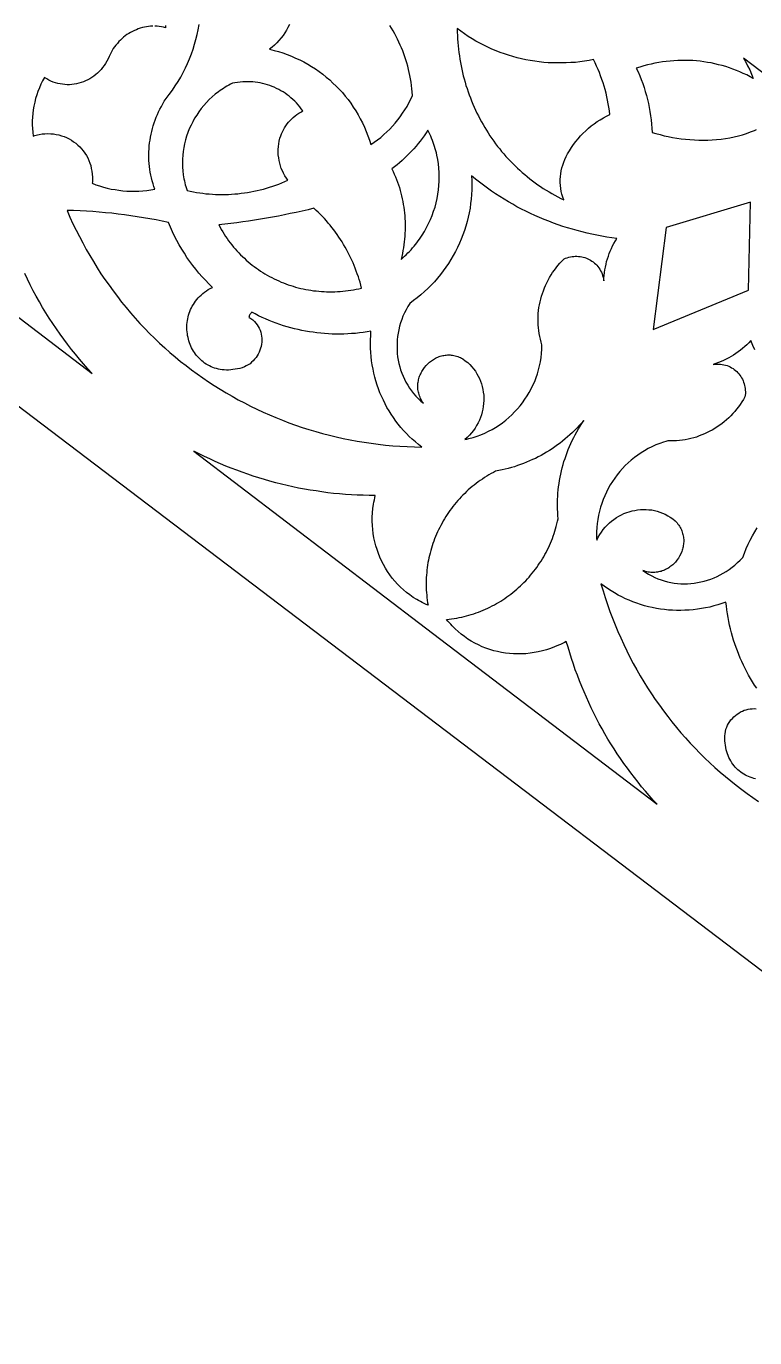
# Model space of a CAD drawing. Extents: x -1429 to -724, y 80 to 630.
# Drawn here: x -910.9 to -854.9, y 359.6 to 460.4 of the extents above; entities that cross this region are included whole.
import ezdxf

# ---------------------------------------------------------------- set-up
doc = ezdxf.new("R2010")
doc.units = 0
doc.layers.add('LAYER_1', color=18, linetype='CONTINUOUS')

msp = doc.modelspace()

# ---------------------------------------------------------------- linework, layer by layer
at = {"layer": 'LAYER_1'}
for points in [[(-1014.72, 509.67), (-844.3, 380.15), (-844.3, 204.67), (-1309.3, 204.67), (-1309.3, 509.67)], [(-877.76, 459.96), (-877.75, 459.69), (-877.73, 459.43), (-877.72, 459.16), (-877.69, 458.9), (-877.67, 458.64), (-877.64, 458.38), (-877.6, 458.12), (-877.56, 457.87), (-877.52, 457.61), (-877.47, 457.35), (-877.41, 457.1), (-877.36, 456.85), (-877.3, 456.6), (-877.23, 456.35), (-877.16, 456.1), (-877.09, 455.86), (-877.01, 455.61), (-876.93, 455.37), (-876.84, 455.13), (-876.75, 454.89), (-876.66, 454.66), (-876.56, 454.42), (-876.46, 454.19), (-876.36, 453.96), (-876.25, 453.73), (-876.14, 453.51), (-876.02, 453.28), (-875.9, 453.06), (-875.78, 452.84), (-875.65, 452.62), (-875.52, 452.41), (-875.39, 452.2), (-875.25, 451.99), (-875.11, 451.78), (-874.96, 451.57), (-874.81, 451.37), (-874.66, 451.17), (-874.5, 450.98), (-874.35, 450.78), (-874.18, 450.59), (-874.02, 450.4), (-873.85, 450.22), (-873.68, 450.03), (-873.5, 449.85), (-873.32, 449.68), (-873.14, 449.5), (-872.95, 449.33), (-872.77, 449.16), (-872.57, 449), (-872.38, 448.84), (-872.18, 448.68), (-871.98, 448.52), (-871.78, 448.37), (-871.57, 448.22), (-871.36, 448.08), (-871.15, 447.94), (-870.93, 447.8), (-870.71, 447.67), (-870.49, 447.54), (-870.27, 447.41), (-870.04, 447.29), (-869.81, 447.17), (-869.58, 447.05), (-869.66, 447.27), (-869.72, 447.49), (-869.77, 447.71), (-869.81, 447.93), (-869.83, 448.16), (-869.85, 448.38), (-869.85, 448.61), (-869.83, 448.84), (-869.81, 449.06), (-869.77, 449.29), (-869.72, 449.51), (-869.66, 449.73), (-869.58, 449.95), (-869.5, 450.17), (-869.4, 450.38), (-869.28, 450.59), (-869.14, 450.83), (-868.99, 451.08), (-868.83, 451.31), (-868.66, 451.54), (-868.48, 451.76), (-868.29, 451.97), (-868.1, 452.17), (-867.89, 452.37), (-867.68, 452.56), (-867.47, 452.74), (-867.24, 452.91), (-867.01, 453.07), (-866.78, 453.22), (-866.53, 453.37), (-866.28, 453.5), (-866.03, 453.63), (-866.07, 453.9), (-866.11, 454.18), (-866.16, 454.45), (-866.21, 454.72), (-866.27, 454.99), (-866.33, 455.26), (-866.4, 455.53), (-866.48, 455.79), (-866.56, 456.06), (-866.65, 456.32), (-866.74, 456.58), (-866.84, 456.84), (-866.94, 457.09), (-867.05, 457.34), (-867.16, 457.59), (-867.28, 457.84), (-867.63, 457.77), (-867.98, 457.72), (-868.33, 457.67), (-868.68, 457.63), (-869.04, 457.61), (-869.39, 457.59), (-869.73, 457.58), (-870.08, 457.58), (-870.43, 457.59), (-870.78, 457.6), (-871.12, 457.63), (-871.47, 457.67), (-871.81, 457.71), (-872.15, 457.77), (-872.49, 457.83), (-872.82, 457.9), (-873.16, 457.98), (-873.49, 458.07), (-873.82, 458.17), (-874.14, 458.28), (-874.46, 458.39), (-874.78, 458.52), (-875.1, 458.65), (-875.41, 458.79), (-875.72, 458.94), (-876.02, 459.1), (-876.33, 459.26), (-876.62, 459.44), (-876.91, 459.62), (-877.2, 459.82), (-877.48, 460.02), (-877.76, 460.22)], [(-894.06, 456.14), (-894.25, 456.13), (-894.45, 456.11), (-894.65, 456.09), (-894.84, 456.06), (-895.04, 456.02), (-895.18, 455.95), (-895.32, 455.88), (-895.46, 455.8), (-895.6, 455.72), (-895.73, 455.63), (-895.86, 455.55), (-895.99, 455.46), (-896.12, 455.37), (-896.36, 455.17), (-896.6, 454.97), (-896.82, 454.76), (-897.04, 454.54), (-897.24, 454.31), (-897.43, 454.08), (-897.61, 453.83), (-897.78, 453.58), (-897.94, 453.33), (-898.09, 453.06), (-898.22, 452.79), (-898.35, 452.52), (-898.46, 452.24), (-898.56, 451.95), (-898.64, 451.66), (-898.71, 451.37), (-898.77, 451.08), (-898.82, 450.78), (-898.86, 450.48), (-898.87, 450.18), (-898.88, 449.88), (-898.87, 449.58), (-898.85, 449.28), (-898.81, 448.98), (-898.76, 448.67), (-898.73, 448.52), (-898.7, 448.37), (-898.66, 448.22), (-898.62, 448.08), (-898.57, 447.93), (-898.52, 447.78), (-898.28, 447.73), (-898.04, 447.68), (-897.8, 447.63), (-897.55, 447.6), (-897.31, 447.56), (-897.07, 447.53), (-896.82, 447.51), (-896.58, 447.49), (-896.33, 447.48), (-896.09, 447.47), (-895.84, 447.47), (-895.59, 447.47), (-895.35, 447.48), (-895.1, 447.49), (-894.86, 447.51), (-894.61, 447.53), (-894.37, 447.56), (-894.12, 447.59), (-893.88, 447.63), (-893.63, 447.67), (-893.39, 447.72), (-893.14, 447.77), (-892.9, 447.83), (-892.66, 447.89), (-892.42, 447.95), (-892.18, 448.03), (-891.94, 448.1), (-891.7, 448.18), (-891.47, 448.27), (-891.23, 448.36), (-891, 448.46), (-890.77, 448.56), (-890.89, 448.73), (-891.01, 448.91), (-891.11, 449.1), (-891.2, 449.28), (-891.28, 449.48), (-891.35, 449.68), (-891.4, 449.88), (-891.45, 450.09), (-891.48, 450.3), (-891.51, 450.51), (-891.52, 450.72), (-891.52, 450.94), (-891.5, 451.15), (-891.48, 451.37), (-891.44, 451.58), (-891.39, 451.8), (-891.33, 451.97), (-891.27, 452.13), (-891.19, 452.29), (-891.11, 452.45), (-891.03, 452.6), (-890.93, 452.75), (-890.83, 452.89), (-890.72, 453.03), (-890.61, 453.16), (-890.48, 453.28), (-890.36, 453.4), (-890.22, 453.52), (-890.08, 453.62), (-889.94, 453.72), (-889.79, 453.81), (-889.63, 453.9), (-889.75, 454.06), (-889.87, 454.22), (-889.99, 454.36), (-890.12, 454.51), (-890.25, 454.65), (-890.39, 454.78), (-890.54, 454.91), (-890.68, 455.03), (-890.83, 455.14), (-890.99, 455.25), (-891.15, 455.36), (-891.31, 455.45), (-891.48, 455.55), (-891.65, 455.63), (-891.82, 455.71), (-891.99, 455.78), (-892.17, 455.85), (-892.35, 455.91), (-892.53, 455.96), (-892.72, 456.01), (-892.9, 456.05), (-893.09, 456.08), (-893.28, 456.1), (-893.47, 456.12), (-893.67, 456.14), (-893.86, 456.14)], [(-880.16, 452.2), (-880.31, 451.99), (-880.46, 451.78), (-880.61, 451.58), (-880.77, 451.38), (-880.93, 451.18), (-881.1, 450.99), (-881.27, 450.8), (-881.45, 450.61), (-881.63, 450.43), (-881.81, 450.26), (-882, 450.08), (-882.19, 449.91), (-882.38, 449.75), (-882.58, 449.59), (-882.79, 449.43), (-882.69, 449.23), (-882.6, 449.03), (-882.51, 448.83), (-882.43, 448.62), (-882.35, 448.41), (-882.28, 448.21), (-882.21, 448), (-882.15, 447.78), (-882.09, 447.57), (-882.04, 447.36), (-881.99, 447.14), (-881.95, 446.92), (-881.91, 446.71), (-881.87, 446.49), (-881.84, 446.27), (-881.82, 446.05), (-881.8, 445.83), (-881.78, 445.61), (-881.77, 445.38), (-881.77, 445.16), (-881.77, 444.94), (-881.77, 444.71), (-881.78, 444.49), (-881.79, 444.27), (-881.81, 444.04), (-881.84, 443.82), (-881.87, 443.59), (-881.9, 443.37), (-881.94, 443.15), (-881.98, 442.92), (-882.03, 442.7), (-882.08, 442.48), (-881.95, 442.6), (-881.81, 442.72), (-881.68, 442.84), (-881.56, 442.97), (-881.43, 443.09), (-881.31, 443.22), (-881.2, 443.36), (-881.08, 443.49), (-880.97, 443.62), (-880.86, 443.76), (-880.76, 443.9), (-880.66, 444.04), (-880.56, 444.19), (-880.46, 444.33), (-880.28, 444.63), (-880.12, 444.93), (-879.96, 445.23), (-879.82, 445.54), (-879.69, 445.86), (-879.58, 446.18), (-879.47, 446.5), (-879.38, 446.83), (-879.31, 447.16), (-879.25, 447.49), (-879.2, 447.82), (-879.17, 448.16), (-879.15, 448.49), (-879.14, 448.83), (-879.15, 449.16), (-879.17, 449.5), (-879.21, 449.83), (-879.26, 450.17), (-879.32, 450.5), (-879.36, 450.66), (-879.4, 450.83), (-879.45, 450.99), (-879.5, 451.15), (-879.55, 451.31), (-879.61, 451.47), (-879.67, 451.63), (-879.73, 451.79), (-879.8, 451.95), (-879.87, 452.11), (-879.94, 452.26), (-880.02, 452.42)], [(-876.64, 448.54), (-876.64, 448.18), (-876.64, 447.83), (-876.66, 447.47), (-876.69, 447.12), (-876.73, 446.77), (-876.78, 446.42), (-876.85, 446.07), (-876.92, 445.72), (-877.01, 445.38), (-877.1, 445.04), (-877.21, 444.71), (-877.33, 444.37), (-877.46, 444.04), (-877.59, 443.72), (-877.74, 443.4), (-877.9, 443.08), (-878.07, 442.77), (-878.25, 442.47), (-878.44, 442.17), (-878.64, 441.88), (-878.84, 441.59), (-879.06, 441.31), (-879.29, 441.03), (-879.52, 440.76), (-879.77, 440.5), (-880.02, 440.25), (-880.28, 440), (-880.55, 439.76), (-880.83, 439.53), (-881.12, 439.31), (-881.41, 439.09), (-881.56, 438.85), (-881.69, 438.61), (-881.82, 438.36), (-881.93, 438.11), (-882.03, 437.85), (-882.11, 437.59), (-882.19, 437.34), (-882.25, 437.07), (-882.3, 436.81), (-882.34, 436.55), (-882.37, 436.29), (-882.39, 436.03), (-882.39, 435.76), (-882.38, 435.5), (-882.37, 435.24), (-882.34, 434.98), (-882.3, 434.73), (-882.24, 434.47), (-882.18, 434.22), (-882.11, 433.98), (-882.02, 433.73), (-881.92, 433.49), (-881.81, 433.26), (-881.7, 433.03), (-881.57, 432.8), (-881.43, 432.58), (-881.27, 432.37), (-881.11, 432.17), (-880.94, 431.97), (-880.76, 431.78), (-880.56, 431.59), (-880.36, 431.42), (-880.42, 431.51), (-880.48, 431.6), (-880.53, 431.7), (-880.58, 431.79), (-880.62, 431.89), (-880.66, 431.98), (-880.69, 432.08), (-880.72, 432.18), (-880.74, 432.27), (-880.76, 432.37), (-880.78, 432.47), (-880.78, 432.56), (-880.79, 432.66), (-880.79, 432.76), (-880.79, 432.85), (-880.78, 432.95), (-880.77, 433.04), (-880.75, 433.14), (-880.73, 433.23), (-880.71, 433.32), (-880.68, 433.41), (-880.65, 433.5), (-880.61, 433.59), (-880.57, 433.68), (-880.53, 433.76), (-880.49, 433.85), (-880.39, 434.01), (-880.28, 434.16), (-880.16, 434.31), (-880.03, 434.45), (-879.89, 434.57), (-879.74, 434.69), (-879.66, 434.74), (-879.58, 434.79), (-879.5, 434.84), (-879.42, 434.89), (-879.33, 434.93), (-879.24, 434.97), (-879.16, 435), (-879.07, 435.03), (-878.98, 435.06), (-878.88, 435.08), (-878.79, 435.1), (-878.7, 435.11), (-878.6, 435.12), (-878.51, 435.13), (-878.41, 435.13), (-878.31, 435.13), (-878.22, 435.12), (-878.12, 435.11), (-878.02, 435.09), (-877.92, 435.07), (-877.82, 435.04), (-877.72, 435.01), (-877.62, 434.97), (-877.52, 434.93), (-877.43, 434.88), (-877.33, 434.83), (-877.14, 434.69), (-876.96, 434.54), (-876.8, 434.39), (-876.64, 434.23), (-876.5, 434.06), (-876.37, 433.88), (-876.25, 433.69), (-876.15, 433.5), (-876.05, 433.31), (-875.97, 433.11), (-875.9, 432.9), (-875.84, 432.7), (-875.79, 432.48), (-875.76, 432.27), (-875.73, 432.05), (-875.72, 431.84), (-875.72, 431.62), (-875.74, 431.4), (-875.76, 431.18), (-875.8, 430.96), (-875.85, 430.75), (-875.91, 430.53), (-875.98, 430.32), (-876.06, 430.11), (-876.16, 429.91), (-876.27, 429.71), (-876.39, 429.51), (-876.52, 429.32), (-876.67, 429.14), (-876.82, 428.96), (-876.99, 428.79), (-877.18, 428.62), (-877.02, 428.66), (-876.86, 428.7), (-876.55, 428.78), (-876.24, 428.88), (-875.94, 428.99), (-875.65, 429.12), (-875.36, 429.26), (-875.08, 429.4), (-874.81, 429.56), (-874.55, 429.74), (-874.29, 429.92), (-874.04, 430.11), (-873.8, 430.31), (-873.57, 430.53), (-873.35, 430.75), (-873.14, 430.98), (-872.93, 431.22), (-872.74, 431.46), (-872.56, 431.72), (-872.39, 431.98), (-872.23, 432.25), (-872.08, 432.52), (-871.94, 432.81), (-871.81, 433.1), (-871.7, 433.39), (-871.59, 433.69), (-871.51, 433.99), (-871.43, 434.3), (-871.36, 434.61), (-871.32, 434.93), (-871.28, 435.25), (-871.26, 435.57), (-871.25, 435.74), (-871.25, 435.9), (-871.32, 436.12), (-871.37, 436.34), (-871.42, 436.56), (-871.46, 436.78), (-871.5, 437), (-871.52, 437.22), (-871.54, 437.44), (-871.55, 437.66), (-871.55, 437.89), (-871.54, 438.11), (-871.53, 438.33), (-871.51, 438.55), (-871.48, 438.77), (-871.44, 438.99), (-871.4, 439.21), (-871.34, 439.43), (-871.28, 439.64), (-871.22, 439.86), (-871.14, 440.07), (-871.06, 440.28), (-870.97, 440.48), (-870.88, 440.68), (-870.78, 440.89), (-870.67, 441.08), (-870.55, 441.28), (-870.43, 441.47), (-870.3, 441.65), (-870.16, 441.84), (-870.02, 442.01), (-869.87, 442.19), (-869.71, 442.36), (-869.55, 442.52), (-869.43, 442.57), (-869.31, 442.61), (-869.19, 442.65), (-869.06, 442.68), (-868.94, 442.7), (-868.81, 442.71), (-868.69, 442.72), (-868.57, 442.72), (-868.44, 442.71), (-868.32, 442.7), (-868.2, 442.68), (-868.08, 442.65), (-867.96, 442.62), (-867.84, 442.58), (-867.73, 442.53), (-867.62, 442.48), (-867.51, 442.42), (-867.41, 442.35), (-867.31, 442.28), (-867.21, 442.2), (-867.12, 442.12), (-867.03, 442.03), (-866.95, 441.93), (-866.88, 441.83), (-866.81, 441.72), (-866.74, 441.61), (-866.68, 441.49), (-866.63, 441.37), (-866.59, 441.24), (-866.55, 441.1), (-866.52, 440.96), (-866.5, 440.82), (-866.49, 441.03), (-866.48, 441.25), (-866.45, 441.46), (-866.42, 441.67), (-866.38, 441.89), (-866.33, 442.1), (-866.28, 442.31), (-866.22, 442.51), (-866.15, 442.72), (-866.08, 442.92), (-866, 443.12), (-865.91, 443.32), (-865.82, 443.52), (-865.72, 443.71), (-865.61, 443.9), (-865.5, 444.09), (-865.88, 444.14), (-866.27, 444.2), (-866.65, 444.26), (-867.03, 444.34), (-867.41, 444.41), (-867.79, 444.5), (-868.17, 444.59), (-868.54, 444.69), (-868.91, 444.79), (-869.28, 444.9), (-869.65, 445.02), (-870.01, 445.14), (-870.37, 445.27), (-870.73, 445.41), (-871.09, 445.55), (-871.44, 445.7), (-871.79, 445.85), (-872.14, 446.01), (-872.49, 446.18), (-872.83, 446.35), (-873.17, 446.53), (-873.5, 446.72), (-873.83, 446.91), (-874.16, 447.11), (-874.49, 447.31), (-874.81, 447.52), (-875.13, 447.73), (-875.44, 447.96), (-875.75, 448.18), (-876.06, 448.41), (-876.36, 448.65), (-876.66, 448.9)], [(-861.7, 444.94), (-862.7, 437.08), (-855.38, 440.12), (-855.22, 446.89)], [(-907.52, 445.73), (-907.29, 445.22), (-907.05, 444.72), (-906.8, 444.23), (-906.54, 443.74), (-906.28, 443.25), (-906, 442.78), (-905.72, 442.31), (-905.43, 441.84), (-905.14, 441.38), (-904.83, 440.93), (-904.52, 440.49), (-904.2, 440.05), (-903.88, 439.62), (-903.55, 439.19), (-903.2, 438.77), (-902.86, 438.36), (-902.5, 437.96), (-902.14, 437.56), (-901.77, 437.17), (-901.4, 436.79), (-901.02, 436.41), (-900.63, 436.04), (-900.24, 435.68), (-899.84, 435.33), (-899.43, 434.98), (-899.02, 434.64), (-898.6, 434.31), (-898.18, 433.99), (-897.75, 433.67), (-897.31, 433.37), (-896.87, 433.07), (-896.43, 432.77), (-895.97, 432.49), (-895.52, 432.21), (-895.06, 431.95), (-894.59, 431.69), (-894.12, 431.44), (-893.64, 431.19), (-893.16, 430.96), (-892.68, 430.73), (-892.19, 430.52), (-891.69, 430.31), (-891.19, 430.11), (-890.69, 429.92), (-890.18, 429.74), (-889.67, 429.56), (-889.16, 429.4), (-888.64, 429.24), (-888.12, 429.1), (-887.59, 428.96), (-887.07, 428.83), (-886.53, 428.71), (-886, 428.61), (-885.46, 428.51), (-884.92, 428.42), (-884.37, 428.34), (-883.83, 428.27), (-883.28, 428.2), (-882.72, 428.15), (-882.17, 428.11), (-881.61, 428.08), (-881.05, 428.06), (-880.49, 428.05), (-880.74, 428.24), (-880.98, 428.45), (-881.22, 428.66), (-881.45, 428.87), (-881.67, 429.1), (-881.89, 429.33), (-882.09, 429.56), (-882.29, 429.81), (-882.48, 430.05), (-882.66, 430.31), (-882.84, 430.57), (-883, 430.83), (-883.16, 431.1), (-883.3, 431.38), (-883.44, 431.66), (-883.57, 431.95), (-883.7, 432.23), (-883.81, 432.53), (-883.91, 432.82), (-884.01, 433.13), (-884.09, 433.43), (-884.17, 433.74), (-884.23, 434.05), (-884.29, 434.36), (-884.34, 434.68), (-884.37, 435), (-884.4, 435.32), (-884.42, 435.64), (-884.43, 435.97), (-884.42, 436.29), (-884.41, 436.62), (-884.39, 436.95), (-884.69, 436.9), (-884.98, 436.86), (-885.28, 436.82), (-885.58, 436.79), (-885.88, 436.77), (-886.18, 436.75), (-886.47, 436.74), (-886.77, 436.73), (-887.07, 436.74), (-887.36, 436.74), (-887.66, 436.76), (-887.95, 436.77), (-888.25, 436.8), (-888.54, 436.83), (-888.83, 436.87), (-889.12, 436.91), (-889.41, 436.96), (-889.7, 437.02), (-889.99, 437.08), (-890.27, 437.15), (-890.56, 437.22), (-890.84, 437.3), (-891.12, 437.38), (-891.4, 437.47), (-891.67, 437.57), (-891.95, 437.67), (-892.22, 437.78), (-892.49, 437.9), (-892.76, 438.02), (-893.03, 438.14), (-893.29, 438.28), (-893.55, 438.41), (-893.59, 438.37), (-893.63, 438.33), (-893.66, 438.29), (-893.69, 438.24), (-893.72, 438.19), (-893.74, 438.13), (-893.75, 438.08), (-893.77, 438.02), (-893.69, 437.98), (-893.61, 437.93), (-893.48, 437.82), (-893.35, 437.71), (-893.24, 437.58), (-893.14, 437.45), (-893.05, 437.32), (-892.98, 437.18), (-892.91, 437.03), (-892.86, 436.88), (-892.82, 436.73), (-892.8, 436.58), (-892.78, 436.42), (-892.78, 436.26), (-892.78, 436.11), (-892.8, 435.95), (-892.83, 435.79), (-892.87, 435.64), (-892.92, 435.49), (-892.98, 435.34), (-893.05, 435.2), (-893.13, 435.06), (-893.22, 434.93), (-893.33, 434.8), (-893.44, 434.68), (-893.56, 434.57), (-893.68, 434.46), (-893.82, 434.37), (-893.97, 434.29), (-894.12, 434.21), (-894.29, 434.15), (-894.46, 434.1), (-894.64, 434.06), (-894.82, 434.03), (-895, 434), (-895.17, 433.98), (-895.34, 433.97), (-895.5, 433.97), (-895.66, 433.98), (-895.82, 433.99), (-895.97, 434.01), (-896.12, 434.04), (-896.27, 434.08), (-896.41, 434.12), (-896.55, 434.17), (-896.68, 434.23), (-896.81, 434.29), (-896.94, 434.36), (-897.06, 434.43), (-897.18, 434.51), (-897.29, 434.6), (-897.4, 434.68), (-897.5, 434.78), (-897.6, 434.88), (-897.7, 434.98), (-897.79, 435.09), (-897.87, 435.2), (-897.95, 435.32), (-898.03, 435.43), (-898.1, 435.56), (-898.17, 435.68), (-898.23, 435.81), (-898.28, 435.94), (-898.33, 436.07), (-898.38, 436.21), (-898.42, 436.34), (-898.45, 436.48), (-898.48, 436.62), (-898.5, 436.76), (-898.52, 436.91), (-898.53, 437.05), (-898.53, 437.19), (-898.53, 437.34), (-898.53, 437.48), (-898.51, 437.63), (-898.5, 437.77), (-898.47, 437.91), (-898.44, 438.06), (-898.4, 438.2), (-898.36, 438.34), (-898.31, 438.48), (-898.25, 438.62), (-898.19, 438.75), (-898.12, 438.89), (-898.04, 439.02), (-897.96, 439.15), (-897.87, 439.27), (-897.77, 439.4), (-897.67, 439.52), (-897.56, 439.63), (-897.44, 439.74), (-897.31, 439.85), (-897.18, 439.96), (-897.04, 440.06), (-896.89, 440.16), (-896.74, 440.25), (-896.58, 440.33), (-896.85, 440.6), (-897.11, 440.87), (-897.37, 441.15), (-897.61, 441.43), (-897.85, 441.72), (-898.09, 442.02), (-898.31, 442.32), (-898.53, 442.63), (-898.73, 442.95), (-898.93, 443.27), (-899.12, 443.6), (-899.31, 443.93), (-899.48, 444.27), (-899.65, 444.61), (-899.8, 444.96), (-899.95, 445.31), (-900.43, 445.41), (-900.91, 445.51), (-901.39, 445.6), (-901.87, 445.68), (-902.36, 445.76), (-902.84, 445.83), (-903.33, 445.9), (-903.81, 445.96), (-904.3, 446.02), (-904.79, 446.07), (-905.28, 446.11), (-905.77, 446.15), (-906.26, 446.18), (-906.75, 446.21), (-907.25, 446.23), (-907.74, 446.24)], [(-889.22, 446.3), (-889.68, 446.19), (-890.13, 446.09), (-890.59, 446), (-891.04, 445.9), (-891.5, 445.81), (-891.96, 445.73), (-892.41, 445.65), (-892.87, 445.57), (-893.33, 445.5), (-893.79, 445.43), (-894.25, 445.36), (-894.71, 445.3), (-895.17, 445.24), (-895.63, 445.19), (-896.09, 445.14), (-895.99, 444.96), (-895.89, 444.77), (-895.78, 444.6), (-895.67, 444.42), (-895.56, 444.25), (-895.45, 444.08), (-895.33, 443.91), (-895.2, 443.75), (-895.08, 443.59), (-894.95, 443.43), (-894.82, 443.28), (-894.69, 443.13), (-894.55, 442.98), (-894.41, 442.84), (-894.27, 442.7), (-894.12, 442.56), (-893.97, 442.43), (-893.82, 442.3), (-893.67, 442.17), (-893.52, 442.04), (-893.36, 441.92), (-893.2, 441.8), (-893.04, 441.69), (-892.87, 441.58), (-892.7, 441.47), (-892.54, 441.37), (-892.37, 441.27), (-892.19, 441.17), (-892.02, 441.08), (-891.84, 440.99), (-891.66, 440.9), (-891.48, 440.82), (-891.3, 440.74), (-891.12, 440.67), (-890.93, 440.6), (-890.75, 440.53), (-890.56, 440.47), (-890.37, 440.41), (-890.18, 440.35), (-889.98, 440.3), (-889.79, 440.25), (-889.6, 440.21), (-889.4, 440.17), (-889.2, 440.13), (-889, 440.1), (-888.8, 440.07), (-888.6, 440.05), (-888.4, 440.03), (-888.2, 440.01), (-888, 440), (-887.8, 439.99), (-887.59, 439.99), (-887.39, 439.99), (-887.18, 439.99), (-886.97, 440), (-886.77, 440.01), (-886.56, 440.03), (-886.35, 440.05), (-886.15, 440.08), (-885.94, 440.11), (-885.73, 440.14), (-885.52, 440.18), (-885.32, 440.22), (-885.11, 440.27), (-885.17, 440.5), (-885.23, 440.72), (-885.29, 440.94), (-885.36, 441.15), (-885.44, 441.37), (-885.52, 441.58), (-885.6, 441.8), (-885.68, 442.01), (-885.77, 442.22), (-885.86, 442.42), (-885.96, 442.63), (-886.06, 442.83), (-886.16, 443.03), (-886.27, 443.23), (-886.38, 443.43), (-886.49, 443.62), (-886.61, 443.82), (-886.73, 444.01), (-886.86, 444.2), (-886.98, 444.38), (-887.11, 444.56), (-887.25, 444.74), (-887.39, 444.92), (-887.53, 445.1), (-887.67, 445.27), (-887.82, 445.44), (-887.97, 445.61), (-888.12, 445.77), (-888.28, 445.94), (-888.44, 446.1), (-888.6, 446.25), (-888.77, 446.41)], [(-868.21, 429.89), (-868.38, 429.7), (-868.55, 429.52), (-868.73, 429.34), (-868.91, 429.17), (-869.1, 429), (-869.28, 428.83), (-869.47, 428.67), (-869.67, 428.51), (-869.86, 428.36), (-870.06, 428.21), (-870.27, 428.06), (-870.47, 427.92), (-870.68, 427.79), (-870.89, 427.66), (-871.1, 427.53), (-871.32, 427.41), (-871.54, 427.29), (-871.76, 427.18), (-871.98, 427.08), (-872.21, 426.98), (-872.44, 426.88), (-872.66, 426.79), (-872.9, 426.7), (-873.13, 426.62), (-873.36, 426.54), (-873.6, 426.47), (-873.84, 426.41), (-874.08, 426.35), (-874.32, 426.29), (-874.56, 426.24), (-874.81, 426.2), (-874.98, 426.1), (-875.16, 426.01), (-875.33, 425.91), (-875.5, 425.81), (-875.67, 425.7), (-875.83, 425.59), (-875.99, 425.48), (-876.15, 425.37), (-876.31, 425.25), (-876.46, 425.13), (-876.61, 425.01), (-876.76, 424.88), (-876.91, 424.75), (-877.05, 424.62), (-877.19, 424.49), (-877.33, 424.35), (-877.46, 424.21), (-877.59, 424.07), (-877.72, 423.93), (-877.85, 423.78), (-877.97, 423.63), (-878.09, 423.48), (-878.21, 423.33), (-878.32, 423.17), (-878.43, 423.02), (-878.54, 422.86), (-878.64, 422.7), (-878.74, 422.53), (-878.84, 422.37), (-878.93, 422.2), (-879.02, 422.03), (-879.11, 421.86), (-879.2, 421.69), (-879.28, 421.52), (-879.36, 421.35), (-879.43, 421.17), (-879.5, 420.99), (-879.57, 420.81), (-879.63, 420.63), (-879.69, 420.45), (-879.75, 420.27), (-879.8, 420.09), (-879.85, 419.9), (-879.9, 419.72), (-879.94, 419.53), (-879.98, 419.34), (-880.01, 419.16), (-880.04, 418.97), (-880.07, 418.78), (-880.09, 418.59), (-880.11, 418.4), (-880.13, 418.21), (-880.14, 418.01), (-880.15, 417.82), (-880.15, 417.63), (-880.15, 417.44), (-880.15, 417.24), (-880.14, 417.05), (-880.13, 416.86), (-880.11, 416.66), (-880.09, 416.47), (-880.07, 416.28), (-880.04, 416.08), (-880, 415.89), (-880.15, 415.95), (-880.3, 416.02), (-880.45, 416.09), (-880.59, 416.17), (-880.73, 416.25), (-880.87, 416.33), (-881.14, 416.49), (-881.4, 416.68), (-881.65, 416.87), (-881.9, 417.07), (-882.13, 417.28), (-882.35, 417.5), (-882.55, 417.73), (-882.75, 417.97), (-882.94, 418.22), (-883.12, 418.48), (-883.28, 418.74), (-883.43, 419.01), (-883.57, 419.29), (-883.7, 419.57), (-883.82, 419.86), (-883.92, 420.16), (-884.02, 420.46), (-884.09, 420.76), (-884.16, 421.07), (-884.21, 421.39), (-884.25, 421.7), (-884.28, 422.02), (-884.29, 422.35), (-884.29, 422.67), (-884.27, 423), (-884.24, 423.33), (-884.19, 423.66), (-884.17, 423.82), (-884.13, 423.99), (-884.1, 424.15), (-884.06, 424.32), (-884.52, 424.32), (-884.98, 424.34), (-885.44, 424.35), (-885.89, 424.38), (-886.35, 424.41), (-886.8, 424.45), (-887.26, 424.49), (-887.71, 424.54), (-888.16, 424.6), (-888.61, 424.67), (-889.06, 424.74), (-889.51, 424.82), (-889.95, 424.9), (-890.39, 424.99), (-890.83, 425.09), (-891.27, 425.2), (-891.71, 425.31), (-892.15, 425.42), (-892.58, 425.55), (-893.01, 425.68), (-893.44, 425.82), (-893.86, 425.96), (-894.29, 426.11), (-894.71, 426.26), (-895.13, 426.43), (-895.55, 426.59), (-895.96, 426.77), (-896.37, 426.95), (-896.78, 427.14), (-897.18, 427.33), (-897.59, 427.53), (-897.99, 427.74), (-880.2, 414.16), (-862.41, 400.58), (-862.71, 400.91), (-863.01, 401.25), (-863.3, 401.59), (-863.59, 401.93), (-863.87, 402.28), (-864.15, 402.63), (-864.43, 402.99), (-864.69, 403.35), (-864.95, 403.72), (-865.21, 404.09), (-865.46, 404.46), (-865.71, 404.84), (-865.95, 405.22), (-866.18, 405.6), (-866.41, 405.99), (-866.63, 406.39), (-866.85, 406.78), (-867.06, 407.18), (-867.26, 407.58), (-867.46, 407.99), (-867.65, 408.4), (-867.84, 408.81), (-868.02, 409.23), (-868.2, 409.65), (-868.37, 410.07), (-868.53, 410.5), (-868.69, 410.93), (-868.84, 411.36), (-868.98, 411.79), (-869.12, 412.23), (-869.25, 412.67), (-869.38, 413.11), (-869.53, 413.03), (-869.68, 412.95), (-869.83, 412.88), (-869.98, 412.81), (-870.29, 412.68), (-870.59, 412.56), (-870.91, 412.46), (-871.22, 412.37), (-871.53, 412.3), (-871.85, 412.24), (-872.17, 412.19), (-872.48, 412.16), (-872.8, 412.14), (-873.11, 412.14), (-873.43, 412.15), (-873.74, 412.17), (-874.05, 412.2), (-874.36, 412.25), (-874.66, 412.32), (-874.96, 412.39), (-875.26, 412.48), (-875.56, 412.58), (-875.84, 412.7), (-876.13, 412.83), (-876.41, 412.97), (-876.68, 413.12), (-876.94, 413.29), (-877.2, 413.47), (-877.45, 413.66), (-877.69, 413.86), (-877.93, 414.08), (-878.04, 414.19), (-878.15, 414.31), (-878.26, 414.43), (-878.37, 414.55), (-878.48, 414.67), (-878.58, 414.8), (-878.38, 414.82), (-878.19, 414.84), (-878, 414.87), (-877.8, 414.9), (-877.61, 414.94), (-877.42, 414.98), (-877.23, 415.02), (-877.05, 415.07), (-876.86, 415.12), (-876.68, 415.17), (-876.49, 415.23), (-876.31, 415.29), (-876.13, 415.36), (-875.95, 415.43), (-875.77, 415.5), (-875.6, 415.58), (-875.42, 415.66), (-875.25, 415.74), (-875.08, 415.83), (-874.91, 415.92), (-874.75, 416.01), (-874.58, 416.1), (-874.42, 416.2), (-874.26, 416.31), (-874.1, 416.41), (-873.94, 416.52), (-873.79, 416.63), (-873.64, 416.75), (-873.49, 416.87), (-873.34, 416.99), (-873.19, 417.11), (-873.05, 417.24), (-872.91, 417.37), (-872.77, 417.5), (-872.64, 417.63), (-872.5, 417.77), (-872.37, 417.91), (-872.24, 418.05), (-872.12, 418.2), (-872, 418.35), (-871.88, 418.5), (-871.76, 418.65), (-871.65, 418.8), (-871.54, 418.96), (-871.43, 419.12), (-871.32, 419.28), (-871.22, 419.45), (-871.12, 419.61), (-871.03, 419.78), (-870.94, 419.95), (-870.85, 420.12), (-870.76, 420.3), (-870.68, 420.48), (-870.6, 420.65), (-870.52, 420.83), (-870.45, 421.02), (-870.38, 421.2), (-870.32, 421.39), (-870.26, 421.57), (-870.2, 421.76), (-870.15, 421.95), (-870.1, 422.14), (-870.05, 422.34), (-870.01, 422.53), (-870.03, 422.78), (-870.04, 423.03), (-870.06, 423.27), (-870.06, 423.52), (-870.06, 423.77), (-870.05, 424.02), (-870.04, 424.26), (-870.03, 424.51), (-870, 424.75), (-869.97, 425), (-869.94, 425.25), (-869.9, 425.49), (-869.86, 425.73), (-869.81, 425.97), (-869.76, 426.22), (-869.7, 426.46), (-869.63, 426.7), (-869.56, 426.93), (-869.48, 427.17), (-869.4, 427.41), (-869.32, 427.64), (-869.23, 427.87), (-869.13, 428.1), (-869.03, 428.33), (-868.92, 428.56), (-868.81, 428.78), (-868.7, 429), (-868.58, 429.22), (-868.45, 429.44), (-868.32, 429.66), (-868.18, 429.87), (-868.04, 430.08)]]:
    msp.add_lwpolyline(points, close=True, dxfattribs=at)
for points in [[(-901.15, 460.41), (-901.32, 460.4), (-901.48, 460.39), (-901.64, 460.36), (-901.8, 460.33), (-901.96, 460.3), (-902.12, 460.25), (-902.27, 460.2), (-902.42, 460.14), (-902.57, 460.08), (-902.72, 460.01), (-902.86, 459.93), (-903.01, 459.85), (-903.14, 459.76), (-903.28, 459.66), (-903.41, 459.56), (-903.53, 459.45), (-903.65, 459.34), (-903.77, 459.22), (-903.88, 459.09), (-903.99, 458.96), (-904.09, 458.83), (-904.19, 458.69), (-904.28, 458.54), (-904.36, 458.39), (-904.44, 458.23), (-904.51, 458.07), (-904.59, 457.89), (-904.69, 457.71), (-904.79, 457.54), (-904.89, 457.38), (-905.01, 457.23), (-905.13, 457.08), (-905.26, 456.94), (-905.4, 456.81), (-905.54, 456.69), (-905.69, 456.57), (-905.84, 456.47), (-906, 456.37), (-906.16, 456.28), (-906.33, 456.2), (-906.49, 456.13), (-906.67, 456.07), (-906.84, 456.02), (-907.02, 455.98), (-907.2, 455.95), (-907.38, 455.93), (-907.56, 455.91), (-907.74, 455.91), (-907.92, 455.92), (-908.1, 455.94), (-908.28, 455.97), (-908.46, 456), (-908.63, 456.05), (-908.81, 456.11), (-908.98, 456.19), (-909.15, 456.27), (-909.31, 456.36), (-909.47, 456.47), (-909.62, 456.21), (-909.75, 455.94), (-909.87, 455.67), (-909.98, 455.4), (-910.07, 455.12), (-910.16, 454.84), (-910.23, 454.56), (-910.29, 454.27), (-910.34, 453.98), (-910.38, 453.7), (-910.41, 453.41), (-910.42, 453.12), (-910.42, 452.83), (-910.41, 452.54), (-910.38, 452.25), (-910.35, 451.96), (-910.23, 452), (-910.12, 452.03), (-910.01, 452.06), (-909.89, 452.08), (-909.67, 452.12), (-909.44, 452.14), (-909.22, 452.15), (-909, 452.14), (-908.79, 452.13), (-908.58, 452.09), (-908.37, 452.05), (-908.17, 451.99), (-907.97, 451.92), (-907.78, 451.84), (-907.59, 451.75), (-907.41, 451.65), (-907.24, 451.53), (-907.08, 451.41), (-906.92, 451.27), (-906.77, 451.13), (-906.63, 450.98), (-906.5, 450.82), (-906.38, 450.65), (-906.26, 450.47), (-906.16, 450.28), (-906.07, 450.09), (-906, 449.89), (-905.93, 449.69), (-905.88, 449.47), (-905.84, 449.26), (-905.81, 449.03), (-905.8, 448.8), (-905.8, 448.57), (-905.8, 448.45), (-905.81, 448.33), (-905.53, 448.22), (-905.24, 448.13), (-904.95, 448.04), (-904.65, 447.96), (-904.36, 447.89), (-904.06, 447.84), (-903.76, 447.79), (-903.45, 447.76), (-903.15, 447.73), (-902.84, 447.72), (-902.54, 447.72), (-902.23, 447.73), (-901.92, 447.75), (-901.61, 447.78), (-901.31, 447.82), (-901, 447.87), (-901.08, 448.09), (-901.14, 448.3), (-901.21, 448.52), (-901.26, 448.74), (-901.31, 448.96), (-901.35, 449.18), (-901.38, 449.4), (-901.41, 449.63), (-901.43, 449.85), (-901.45, 450.08), (-901.46, 450.3), (-901.46, 450.53), (-901.45, 450.75), (-901.44, 450.98), (-901.43, 451.2), (-901.4, 451.43), (-901.37, 451.65), (-901.33, 451.87), (-901.29, 452.1), (-901.24, 452.32), (-901.18, 452.54), (-901.12, 452.76), (-901.05, 452.97), (-900.97, 453.19), (-900.89, 453.41), (-900.8, 453.62), (-900.71, 453.83), (-900.61, 454.04), (-900.5, 454.24), (-900.39, 454.45), (-900.27, 454.65), (-900.14, 454.85), (-899.89, 455.16), (-899.65, 455.49), (-899.43, 455.82), (-899.21, 456.16), (-899.01, 456.5), (-898.82, 456.84), (-898.64, 457.2), (-898.48, 457.55), (-898.33, 457.91), (-898.18, 458.28), (-898.06, 458.65), (-897.94, 459.02), (-897.84, 459.39), (-897.74, 459.77), (-897.67, 460.14), (-897.6, 460.53)], [(-900.19, 460.45), (-900.17, 460.29), (-900.33, 460.33), (-900.49, 460.36), (-900.66, 460.38), (-900.82, 460.4), (-900.99, 460.41)], [(-890.66, 460.53), (-890.77, 460.32), (-890.89, 460.11), (-891.01, 459.9), (-891.15, 459.7), (-891.3, 459.51), (-891.46, 459.32), (-891.63, 459.14), (-891.8, 458.96), (-891.99, 458.8), (-892.19, 458.64), (-891.84, 458.55), (-891.5, 458.46), (-891.16, 458.35), (-890.83, 458.23), (-890.5, 458.1), (-890.18, 457.96), (-889.86, 457.81), (-889.55, 457.66), (-889.25, 457.49), (-888.95, 457.31), (-888.66, 457.12), (-888.37, 456.92), (-888.1, 456.72), (-887.83, 456.5), (-887.56, 456.28), (-887.31, 456.04), (-887.06, 455.8), (-886.82, 455.55), (-886.59, 455.3), (-886.37, 455.03), (-886.15, 454.76), (-885.94, 454.48), (-885.75, 454.19), (-885.56, 453.9), (-885.38, 453.6), (-885.21, 453.29), (-885.05, 452.97), (-884.9, 452.65), (-884.76, 452.32), (-884.63, 451.99), (-884.51, 451.65), (-884.4, 451.31), (-884.14, 451.48), (-883.89, 451.67), (-883.64, 451.86), (-883.4, 452.07), (-883.17, 452.28), (-882.95, 452.5), (-882.73, 452.72), (-882.52, 452.96), (-882.33, 453.2), (-882.14, 453.45), (-881.96, 453.71), (-881.79, 453.97), (-881.62, 454.24), (-881.47, 454.52), (-881.33, 454.8), (-881.2, 455.09), (-881.22, 455.35), (-881.25, 455.6), (-881.28, 455.86), (-881.31, 456.11), (-881.35, 456.36), (-881.4, 456.61), (-881.45, 456.85), (-881.51, 457.09), (-881.57, 457.34), (-881.63, 457.58), (-881.71, 457.81), (-881.78, 458.05), (-881.86, 458.28), (-881.95, 458.51), (-882.04, 458.74), (-882.14, 458.96), (-882.24, 459.18), (-882.34, 459.4), (-882.45, 459.62), (-882.56, 459.83), (-882.68, 460.04), (-882.81, 460.25), (-882.93, 460.45)], [(-844.33, 449.26), (-855.76, 457.94), (-855.62, 457.69), (-855.45, 457.37), (-855.29, 457.05), (-855.14, 456.72), (-855.01, 456.38), (-855.26, 456.52), (-855.52, 456.66), (-855.78, 456.78), (-856.04, 456.9), (-856.31, 457.01), (-856.58, 457.11), (-856.85, 457.21), (-857.12, 457.3), (-857.4, 457.38), (-857.68, 457.45), (-857.96, 457.52), (-858.24, 457.58), (-858.52, 457.63), (-858.81, 457.67), (-859.09, 457.71), (-859.38, 457.74), (-859.67, 457.76), (-859.96, 457.77), (-860.24, 457.78), (-860.53, 457.78), (-860.82, 457.77), (-861.11, 457.75), (-861.41, 457.73), (-861.7, 457.7), (-861.99, 457.66), (-862.28, 457.61), (-862.57, 457.56), (-862.86, 457.5), (-863.14, 457.43), (-863.43, 457.35), (-863.72, 457.27), (-864, 457.18), (-863.87, 456.89), (-863.74, 456.6), (-863.62, 456.3), (-863.51, 456), (-863.41, 455.7), (-863.31, 455.4), (-863.22, 455.09), (-863.14, 454.78), (-863.07, 454.47), (-863.01, 454.16), (-862.95, 453.84), (-862.9, 453.52), (-862.86, 453.2), (-862.83, 452.88), (-862.81, 452.56), (-862.79, 452.24), (-862.49, 452.15), (-862.18, 452.07), (-861.87, 451.99), (-861.55, 451.92), (-861.22, 451.86), (-860.89, 451.81), (-860.56, 451.76), (-860.22, 451.72), (-859.88, 451.69), (-859.54, 451.67), (-859.2, 451.65), (-858.85, 451.65), (-858.51, 451.65), (-858.17, 451.67), (-857.83, 451.69), (-857.49, 451.73), (-857.15, 451.77), (-856.82, 451.83), (-856.49, 451.89), (-856.16, 451.97), (-855.84, 452.06), (-855.53, 452.16), (-855.22, 452.28), (-855.07, 452.34), (-854.92, 452.4), (-854.77, 452.47)], [(-924.39, 447.89), (-905.81, 433.71), (-906.14, 434.07), (-906.47, 434.44), (-906.79, 434.81), (-907.1, 435.18), (-907.4, 435.56), (-907.7, 435.95), (-908, 436.34), (-908.28, 436.74), (-908.56, 437.14), (-908.84, 437.55), (-909.11, 437.96), (-909.37, 438.37), (-909.62, 438.79), (-909.87, 439.21), (-910.11, 439.64), (-910.34, 440.07), (-910.57, 440.51), (-910.79, 440.95), (-911, 441.39)], [(-854.89, 435.52), (-855.05, 435.87), (-855.2, 436.23), (-855.35, 436.07), (-855.51, 435.92), (-855.67, 435.77), (-855.83, 435.63), (-856, 435.49), (-856.17, 435.36), (-856.35, 435.24), (-856.53, 435.12), (-856.72, 435.01), (-856.9, 434.9), (-857.1, 434.8), (-857.29, 434.71), (-857.49, 434.62), (-857.69, 434.54), (-857.89, 434.47), (-858.09, 434.4), (-857.95, 434.42), (-857.81, 434.43), (-857.67, 434.43), (-857.53, 434.42), (-857.4, 434.4), (-857.27, 434.38), (-857.14, 434.35), (-857.02, 434.31), (-856.9, 434.26), (-856.79, 434.21), (-856.68, 434.15), (-856.57, 434.08), (-856.47, 434.01), (-856.38, 433.93), (-856.28, 433.85), (-856.2, 433.76), (-856.12, 433.67), (-856.04, 433.57), (-855.97, 433.47), (-855.91, 433.36), (-855.85, 433.26), (-855.8, 433.14), (-855.76, 433.03), (-855.72, 432.91), (-855.68, 432.79), (-855.66, 432.67), (-855.64, 432.55), (-855.63, 432.42), (-855.62, 432.3), (-855.62, 432.17), (-855.63, 432.04), (-855.65, 431.91), (-855.76, 431.71), (-855.88, 431.52), (-856.01, 431.33), (-856.15, 431.14), (-856.29, 430.96), (-856.43, 430.79), (-856.58, 430.62), (-856.74, 430.45), (-856.9, 430.3), (-857.07, 430.14), (-857.24, 430), (-857.41, 429.86), (-857.59, 429.73), (-857.78, 429.6), (-857.97, 429.48), (-858.16, 429.36), (-858.35, 429.26), (-858.55, 429.16), (-858.75, 429.06), (-858.96, 428.98), (-859.17, 428.9), (-859.38, 428.82), (-859.59, 428.76), (-859.81, 428.7), (-860.02, 428.65), (-860.24, 428.61), (-860.46, 428.57), (-860.68, 428.55), (-860.91, 428.53), (-861.13, 428.52), (-861.36, 428.52), (-861.59, 428.52), (-861.74, 428.48), (-861.9, 428.43), (-862.2, 428.32), (-862.5, 428.21), (-862.8, 428.07), (-863.08, 427.93), (-863.36, 427.77), (-863.63, 427.61), (-863.89, 427.43), (-864.14, 427.24), (-864.39, 427.04), (-864.62, 426.84), (-864.85, 426.62), (-865.07, 426.39), (-865.27, 426.16), (-865.47, 425.91), (-865.66, 425.66), (-865.84, 425.4), (-866, 425.14), (-866.16, 424.87), (-866.3, 424.59), (-866.43, 424.3), (-866.55, 424.01), (-866.66, 423.72), (-866.76, 423.42), (-866.84, 423.11), (-866.91, 422.8), (-866.97, 422.49), (-867.01, 422.18), (-867.04, 421.86), (-867.05, 421.54), (-867.05, 421.21), (-867.05, 421.05), (-867.04, 420.89), (-866.93, 421.11), (-866.81, 421.32), (-866.68, 421.51), (-866.54, 421.7), (-866.39, 421.88), (-866.23, 422.05), (-866.07, 422.21), (-865.9, 422.35), (-865.72, 422.49), (-865.53, 422.62), (-865.34, 422.73), (-865.15, 422.84), (-864.95, 422.93), (-864.74, 423.01), (-864.54, 423.08), (-864.32, 423.14), (-864.11, 423.18), (-863.9, 423.22), (-863.68, 423.24), (-863.47, 423.25), (-863.25, 423.25), (-863.03, 423.23), (-862.82, 423.21), (-862.61, 423.17), (-862.39, 423.12), (-862.19, 423.05), (-861.98, 422.97), (-861.78, 422.88), (-861.58, 422.77), (-861.39, 422.66), (-861.2, 422.52), (-861.02, 422.38), (-860.94, 422.3), (-860.87, 422.21), (-860.8, 422.13), (-860.74, 422.04), (-860.68, 421.96), (-860.63, 421.87), (-860.58, 421.78), (-860.54, 421.69), (-860.5, 421.6), (-860.47, 421.51), (-860.44, 421.41), (-860.42, 421.32), (-860.4, 421.23), (-860.38, 421.13), (-860.37, 421.04), (-860.36, 420.94), (-860.36, 420.85), (-860.36, 420.75), (-860.37, 420.66), (-860.38, 420.57), (-860.39, 420.47), (-860.41, 420.38), (-860.43, 420.29), (-860.45, 420.2), (-860.48, 420.11), (-860.51, 420.02), (-860.59, 419.84), (-860.67, 419.67), (-860.77, 419.51), (-860.88, 419.35), (-861, 419.21), (-861.13, 419.07), (-861.2, 419), (-861.27, 418.94), (-861.34, 418.88), (-861.42, 418.83), (-861.5, 418.77), (-861.58, 418.72), (-861.66, 418.68), (-861.75, 418.63), (-861.83, 418.59), (-861.92, 418.55), (-862.01, 418.52), (-862.1, 418.49), (-862.19, 418.47), (-862.29, 418.45), (-862.38, 418.43), (-862.48, 418.42), (-862.58, 418.41), (-862.68, 418.41), (-862.78, 418.41), (-862.88, 418.41), (-862.98, 418.42), (-863.09, 418.44), (-863.19, 418.46), (-863.3, 418.49), (-863.4, 418.52), (-863.51, 418.56), (-863.28, 418.4), (-863.06, 418.27), (-862.82, 418.14), (-862.59, 418.03), (-862.34, 417.92), (-862.1, 417.83), (-861.85, 417.76), (-861.6, 417.69), (-861.35, 417.64), (-861.09, 417.59), (-860.84, 417.56), (-860.58, 417.54), (-860.32, 417.54), (-860.06, 417.54), (-859.8, 417.56), (-859.55, 417.59), (-859.29, 417.63), (-859.03, 417.68), (-858.78, 417.74), (-858.53, 417.81), (-858.28, 417.9), (-858.03, 418), (-857.79, 418.1), (-857.55, 418.22), (-857.32, 418.35), (-857.09, 418.49), (-856.86, 418.64), (-856.64, 418.81), (-856.43, 418.98), (-856.22, 419.16), (-856.02, 419.36), (-855.82, 419.56), (-855.7, 419.9), (-855.56, 420.24), (-855.41, 420.57), (-855.25, 420.89), (-855.08, 421.21), (-854.9, 421.52), (-854.71, 421.83)], [(-854.75, 409.5), (-854.91, 409.75), (-855.07, 410), (-855.22, 410.25), (-855.37, 410.5), (-855.51, 410.76), (-855.64, 411.02), (-855.77, 411.28), (-855.89, 411.55), (-856.01, 411.82), (-856.13, 412.09), (-856.23, 412.37), (-856.34, 412.64), (-856.43, 412.92), (-856.52, 413.2), (-856.61, 413.49), (-856.69, 413.77), (-856.76, 414.06), (-856.83, 414.35), (-856.89, 414.64), (-856.94, 414.94), (-856.99, 415.23), (-857.04, 415.53), (-857.08, 415.83), (-857.11, 416.13), (-857.42, 416.02), (-857.73, 415.92), (-858.05, 415.83), (-858.36, 415.75), (-858.68, 415.69), (-858.99, 415.63), (-859.31, 415.58), (-859.63, 415.54), (-859.95, 415.51), (-860.26, 415.5), (-860.58, 415.49), (-860.9, 415.49), (-861.21, 415.5), (-861.53, 415.52), (-861.84, 415.55), (-862.15, 415.59), (-862.46, 415.64), (-862.77, 415.7), (-863.07, 415.77), (-863.37, 415.85), (-863.67, 415.94), (-863.97, 416.04), (-864.26, 416.15), (-864.55, 416.27), (-864.84, 416.39), (-865.12, 416.53), (-865.4, 416.67), (-865.67, 416.83), (-865.94, 416.99), (-866.21, 417.17), (-866.47, 417.35), (-866.72, 417.54), (-866.56, 417), (-866.4, 416.47), (-866.22, 415.94), (-866.03, 415.41), (-865.84, 414.89), (-865.63, 414.38), (-865.42, 413.87), (-865.2, 413.37), (-864.97, 412.87), (-864.73, 412.37), (-864.49, 411.89), (-864.23, 411.4), (-863.97, 410.93), (-863.7, 410.46), (-863.42, 409.99), (-863.13, 409.53), (-862.84, 409.08), (-862.54, 408.63), (-862.23, 408.19), (-861.91, 407.76), (-861.59, 407.33), (-861.26, 406.91), (-860.92, 406.49), (-860.57, 406.08), (-860.22, 405.68), (-859.86, 405.29), (-859.49, 404.9), (-859.12, 404.52), (-858.74, 404.14), (-858.35, 403.78), (-857.96, 403.41), (-857.56, 403.06), (-857.16, 402.72), (-856.74, 402.38), (-856.33, 402.05), (-855.9, 401.72), (-855.47, 401.41), (-855.04, 401.1), (-854.6, 400.8)], [(-854.83, 402.53), (-854.97, 402.57), (-855.11, 402.61), (-855.24, 402.66), (-855.37, 402.71), (-855.5, 402.77), (-855.62, 402.83), (-855.74, 402.9), (-855.86, 402.98), (-855.98, 403.06), (-856.09, 403.15), (-856.19, 403.24), (-856.3, 403.34), (-856.4, 403.44), (-856.49, 403.55), (-856.58, 403.66), (-856.66, 403.78), (-856.74, 403.91), (-856.82, 404.04), (-856.88, 404.18), (-856.94, 404.32), (-857, 404.47), (-857.05, 404.62), (-857.09, 404.78), (-857.13, 404.95), (-857.15, 405.12), (-857.17, 405.29), (-857.19, 405.47), (-857.2, 405.66), (-857.2, 405.84), (-857.18, 406.01), (-857.15, 406.18), (-857.11, 406.35), (-857.05, 406.51), (-856.99, 406.66), (-856.91, 406.8), (-856.82, 406.94), (-856.73, 407.07), (-856.62, 407.19), (-856.51, 407.31), (-856.39, 407.41), (-856.26, 407.51), (-856.13, 407.6), (-855.99, 407.68), (-855.85, 407.75), (-855.71, 407.81), (-855.56, 407.85), (-855.4, 407.89), (-855.25, 407.92), (-855.09, 407.93), (-854.93, 407.94), (-854.78, 407.93)]]:
    msp.add_lwpolyline(points, dxfattribs=at)

doc.saveas('drawing.dxf')
